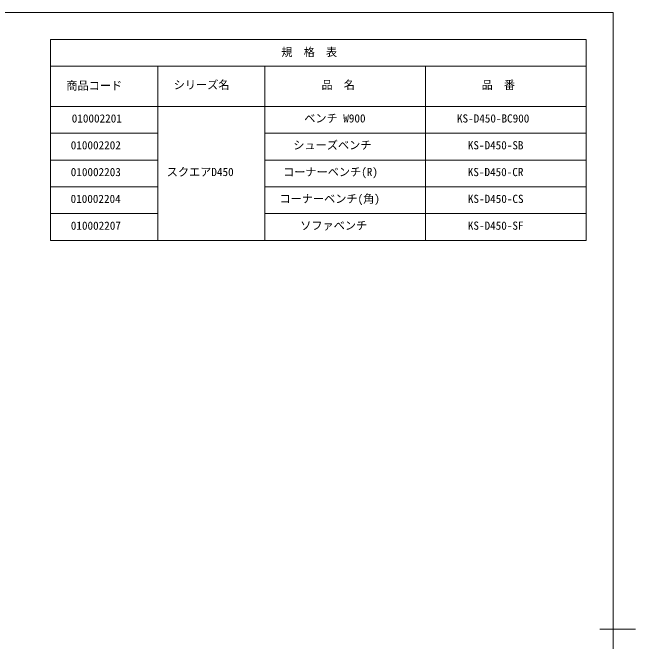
# Model space of a CAD drawing. Units: millimetres, scale not verified. Extents: x -203 to 203, y -143 to 143.
# Drawn here: x 63.5 to 203, y -2.8 to 138 of the extents above; entities that cross this region are included whole.
import ezdxf
from ezdxf.enums import TextEntityAlignment as Align

# ---------------------------------------------------------------- set-up
doc = ezdxf.new("R2010")
doc.units = ezdxf.units.MM
doc.header["$LTSCALE"] = 0.5
for name, color, linetype, lineweight in [('0-4_図面_FORMAT$03_TEXT', 7, 'Continuous', 18), ('0-5_図面_FORMAT$01_WAKU$OUT_LINE', 6, 'Continuous', 18), ('0-6_図面_FORMAT$01_WAKU$SUB_LINE', 7, 'Continuous', 18)]:
    doc.layers.add(name, color=color, linetype=linetype, lineweight=lineweight)
doc.styles.add('ＭＳ ゴシック', font='')
doc.styles.get('ＭＳ ゴシック').set_extended_font_data('MS Gothic')

msp = doc.modelspace()

# ---------------------------------------------------------------- linework, layer by layer
at = {"layer": '0-5_図面_FORMAT$01_WAKU$OUT_LINE'}
for p, q in [((198, 138), (-198, 138)), ((198, -138), (198, 138)), ((72, 132), (192, 132)), ((72, 132), (72, 87)), ((192, 132), (192, 87)), ((72, 126), (192, 126)), ((72, 117), (192, 117)), ((72, 87), (192, 87)), ((195, 0), (203, 0))]:
    msp.add_line(p, q, dxfattribs=at)
at = {"layer": '0-6_図面_FORMAT$01_WAKU$SUB_LINE'}
for p, q in [((96, 126), (96, 87)), ((120, 126), (120, 87)), ((156, 126), (156, 87)), ((72, 111), (96, 111)), ((120, 111), (192, 111)), ((72, 105), (96, 105)), ((120, 105), (192, 105)), ((72, 99), (96, 99)), ((120, 99), (192, 99)), ((72, 93), (96, 93)), ((120, 93), (192, 93))]:
    msp.add_line(p, q, dxfattribs=at)

# ---------------------------------------------------------------- texts
at = {"layer": '0-4_図面_FORMAT$03_TEXT', "style": 'ＭＳ ゴシック'}
for s, p in [('規\u3000格\u3000表', (123.6903, 127.6788)), ('商品コード', (75.5465, 120.1788)), ('シリーズ名', (99.5876, 120.3401)), ('品\u3000名', (132.6764, 120.3401)), ('品\u3000番', (168.5512, 120.3401)), ('010002201', (76.7536, 112.8387)), ('ベンチ W900', (128.8201, 112.8517)), ('KS-D450-BC900', (163.0305, 112.8343)), ('010002202', (76.5261, 106.8387)), ('シューズベンチ', (126.3813, 106.8517)), ('KS-D450-SB', (165.4617, 106.8343)), ('010002203', (76.5323, 100.8387)), ('スクエアD450', (98.0276, 100.8517)), ('コーナーベンチ(R)', (124.0851, 100.8517)), ('KS-D450-CR', (165.4492, 100.8343)), ('010002204', (76.4936, 94.8387)), ('コーナーベンチ(角)', (123.2726, 94.8517)), ('KS-D450-CS', (165.4742, 94.8343)), ('010002207', (76.5448, 88.8387)), ('ソファベンチ', (127.9201, 88.8517)), ('KS-D450-SF', (165.468, 88.8343))]:
    msp.add_text(s, height=1.833, dxfattribs=at).set_placement(p, align=Align.BOTTOM_LEFT)

doc.saveas('drawing.dxf')
